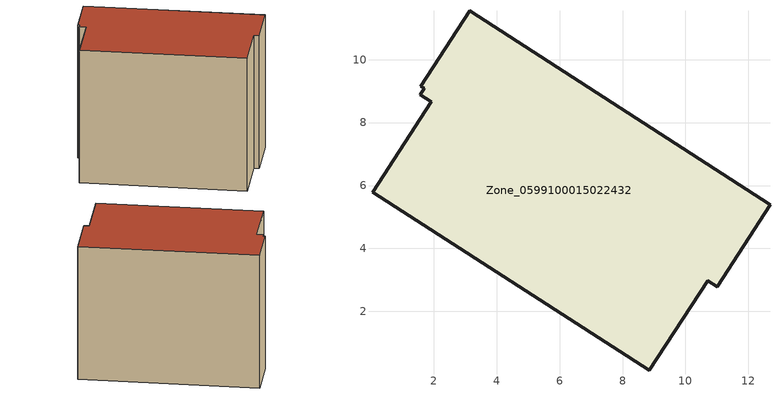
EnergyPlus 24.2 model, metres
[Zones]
Zone_0599100015022432
 floor ground (C_G): 3.14,11.55 12.69,5.38 11.01,2.79 10.71,2.98 8.85,0.14 0.06,5.79 1.93,8.65 1.57,8.89 1.7,9.09 1.6,9.15 z1
 wall outside (C_F): 12.69,5.38 3.14,11.55 1.6,9.15 1.7,9.09 1.57,8.89 1.93,8.65 0.06,5.79 8.85,0.14 10.71,2.98 11.01,2.79 12.69,5.38 z1:10.05
 roof outside (C_R): 1.57,8.89 1.93,8.65 0.06,5.79 8.85,0.14 10.71,2.98 11.01,2.79 12.69,5.38 3.14,11.55 1.6,9.15 1.7,9.09 z10.05
[BUILDING]
Pand.0599100015022432: North Axis=0; Terrain=City; Loads Convergence Tolerance Value=0.04; Temperature Convergence Tolerance Value=0.4; Solar Distribution=FullExterior; Maximum Number of Warmup Days=25; Minimum Number of Warmup Days=1
[Site:Location]
Rotterdam.The.Hague.AP_ZH_NLD Design_Conditions: Latitude=51.96; Longitude=4.45; Time Zone=1; Elevation=-4.5
[SITE:GROUNDTEMPERATURE:BUILDINGSURFACE]
18, 18, 18, 18, 18, 18, 18, 18, 18, 18, 18, 18
[MATERIAL] Thermal Absorptance=0.9; Solar Absorptance=0.7; Visible Absorptance=0.7
Name | Roughness | Thickness | Conductivity | Density | Specific Heat
G.TC.2006-2014 | MediumSmooth | 0.15 | 0.06 | 540 | 1210
F.TC.2006-2014 | Rough | 0.3 | 0.12 | 1920 | 840
R.TC.2006-2014 | MediumRough | 0.2 | 0.08 | 1500 | 1000
[CONSTRUCTION]
C_G: G.TC.2006-2014
C_F: F.TC.2006-2014
C_R: R.TC.2006-2014
[ZONE]
Zone_0599100015022432: Type=1; Multiplier=1; Ceiling Height=Autocalculate; Volume=Autocalculate; Floor Area=autocalculate; Part of Total Floor Area=Yes
[ZONEINFILTRATION:DESIGNFLOWRATE]
Infil_Zone_0599100015022432: Zone or ZoneList or Space or SpaceList=Zone_0599100015022432; Schedule=AlwaysOn; Design Flow Rate Calculation Method=Flow/Area; Flow Rate per Floor Area=0.0015; Constant Term Coefficient=1; Temperature Term Coefficient=0; Velocity Term Coefficient=0; Velocity Squared Term Coefficient=0
[HVACTEMPLATE:ZONE:IDEALLOADSAIRSYSTEM]
Zone_0599100015022432: Maximum Heating Supply Air Temperature=50; Minimum Cooling Supply Air Temperature=13; Maximum Heating Supply Air Humidity Ratio=0.0156; Minimum Cooling Supply Air Humidity Ratio=0.0077; Heating Limit=NoLimit; Cooling Limit=NoLimit; Dehumidification Control Type=ConstantSensibleHeatRatio; Cooling Sensible Heat Ratio=0.7; Dehumidification Setpoint=60; Humidification Control Type=None; Humidification Setpoint=30; Outdoor Air Method=None; Outdoor Air Flow Rate per Person=0.00944; Outdoor Air Flow Rate per Zone Floor Area=0; Outdoor Air Flow Rate per Zone=0; Demand Controlled Ventilation Type=None; Outdoor Air Economizer Type=NoEconomizer; Heat Recovery Type=None; Sensible Heat Recovery Effectiveness=0.7; Latent Heat Recovery Effectiveness=0.65
[ZONECONTROL:THERMOSTAT]
ThermostatControl_Zone_0599100015022432: Zone or ZoneList=Zone_0599100015022432; Control Type Schedule=DualSetpointControlType; Control 1=Thermostat_Zone_0599100015022432; Temperature Difference Between Cutout And Setpoint=0
[THERMOSTATSETPOINT:DUALSETPOINT]
Thermostat_Zone_0599100015022432: Heating Setpoint Temperature Schedule=HeatingSetpoint_Zone_0599100015022432; Cooling Setpoint Temperature Schedule=CoolingSetpoint_Zone_0599100015022432
[SCHEDULE:COMPACT]
HeatingSetpoint_Zone_0599100015022432: Through: 12/31, For: AllDays, Until: 24:00, 21
CoolingSetpoint_Zone_0599100015022432: Through: 12/31, For: AllDays, Until: 24:00, 24
DualSetpointControlType: Through: 12/31, For: AllDays, Until: 24:00, 4
AlwaysOn: Through: 12/31, For: AllDays, Until: 24:00, 1
